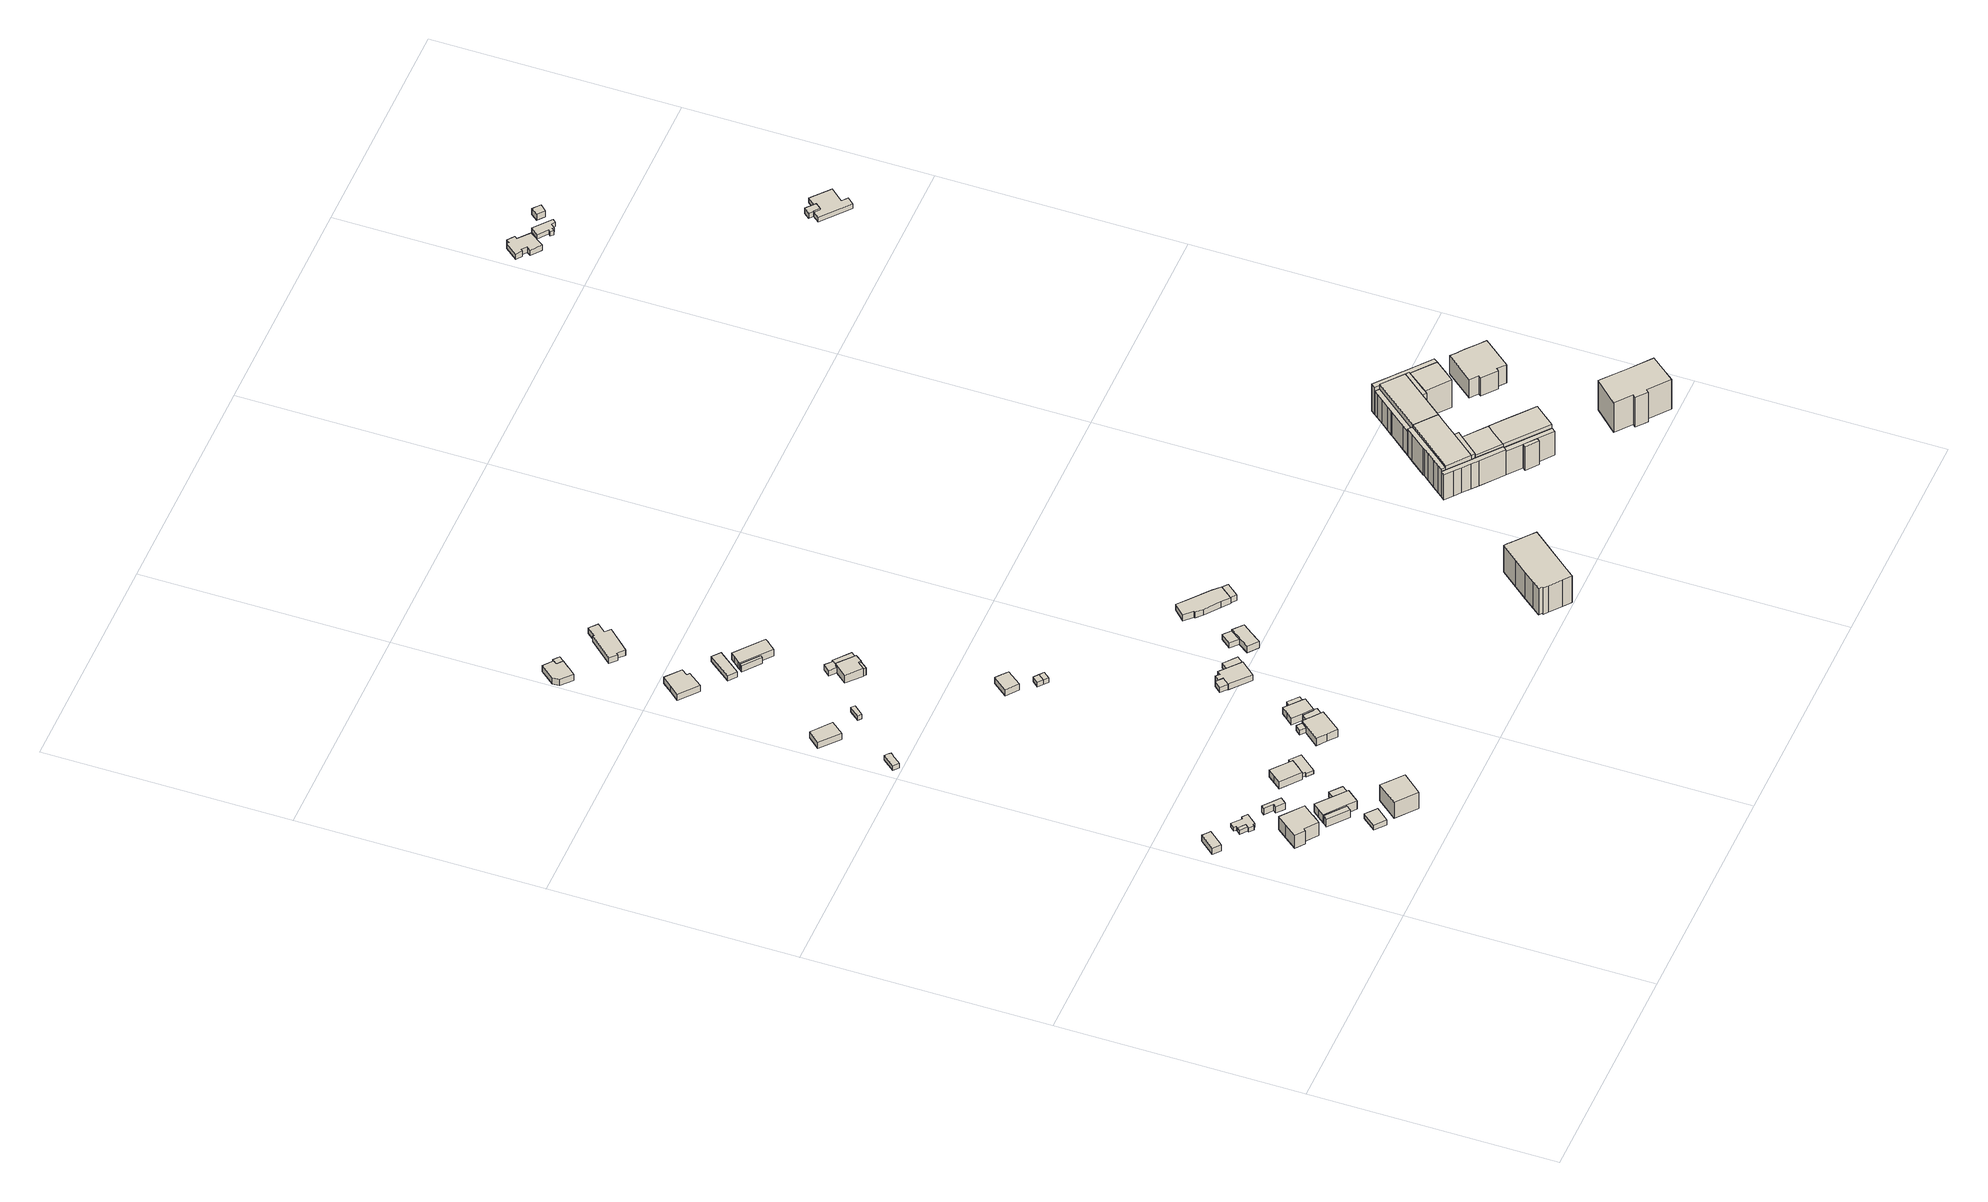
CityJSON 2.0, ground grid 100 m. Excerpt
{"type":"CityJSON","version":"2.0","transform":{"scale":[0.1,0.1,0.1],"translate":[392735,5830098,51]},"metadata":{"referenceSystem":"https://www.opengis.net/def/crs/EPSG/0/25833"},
"CityObjects":{
"building1":{"type":"Building","attributes":{"Gemeindeschluessel":"11000003","BezugspunktDach":"2200","function":"31001_2463","measuredHeight":3.48,"storeysAboveGround":1},"address":[{"country":"Germany","locality":"Berlin","thoroughfareNumber":"92 (1)","thoroughfareName":"Straße 124"}],"geometry":[{"type":"Solid","lod":"1","boundaries":[[[[0,1,2,3,4]],[[5,6,7,8,9]],[[5,9,4,3]],[[6,5,3,2]],[[7,6,2,1]],[[8,7,1,0]],[[9,8,0,4]]]]}]},
"building2":{"type":"Building","attributes":{"Gemeindeschluessel":"11000003","BezugspunktDach":"2200","function":"51009_1610","measuredHeight":2.04,"storeysAboveGround":0},"address":[{"country":"Germany","locality":"Berlin"}],"geometry":[{"type":"Solid","lod":"1","boundaries":[[[[10,11,12,13]],[[14,15,16,17]],[[14,17,13,12]],[[15,14,12,11]],[[16,15,11,10]],[[17,16,10,13]]]]}]},
"building3":{"type":"Building","attributes":{"Gemeindeschluessel":"11000003","BezugspunktDach":"2200","function":"31001_1010","measuredHeight":9.03,"storeysAboveGround":2},"address":[{"country":"Germany","locality":"Berlin","thoroughfareNumber":"88","thoroughfareName":"Straße 124"}],"geometry":[{"type":"Solid","lod":"1","boundaries":[[[[18,19,20,21,22,23,24,25,26,27]],[[28,29,30,31,32,33,34,35,36,37]],[[28,37,27,26]],[[29,28,26,25]],[[30,29,25,24]],[[31,30,24,23]],[[32,31,23,22]],[[33,32,22,21]],[[34,33,21,20]],[[35,34,20,19]],[[36,35,19,18]],[[37,36,18,27]]]]}]},
"building4":{"type":"Building","attributes":{"Gemeindeschluessel":"11000003","BezugspunktDach":"2200","function":"31001_1010","measuredHeight":2.02,"storeysAboveGround":1},"address":[{"country":"Germany","locality":"Berlin","thoroughfareNumber":"90 (1)","thoroughfareName":"Straße 124"}],"geometry":[{"type":"Solid","lod":"1","boundaries":[[[[38,12,11,10,39,40,41,42,43,44,45,46,47]],[[48,49,50,51,52,53,54,55,16,15,14,56,57]],[[48,57,47,46]],[[49,48,46,45]],[[50,49,45,44]],[[51,50,44,43]],[[52,51,43,42]],[[53,52,42,41]],[[54,53,41,40]],[[55,54,40,39]],[[16,55,39,10]],[[15,16,10,11]],[[14,15,11,12]],[[56,14,12,38]],[[57,56,38,47]]]]}]},
"building5":{"type":"Building","attributes":{"Gemeindeschluessel":"11000003","BezugspunktDach":"2200","function":"31001_2463","measuredHeight":2.44,"storeysAboveGround":1},"address":[{"country":"Germany","locality":"Berlin","thoroughfareNumber":"86 (2)","thoroughfareName":"Straße 124"}],"geometry":[{"type":"Solid","lod":"1","boundaries":[[[[58,59,60,61]],[[62,63,64,65]],[[62,65,61,60]],[[63,62,60,59]],[[64,63,59,58]],[[65,64,58,61]]]]}]},
"building6":{"type":"Building","attributes":{"Gemeindeschluessel":"11000003","BezugspunktDach":"2200","function":"31001_2000","measuredHeight":3.13,"storeysAboveGround":1},"address":[{"country":"Germany","locality":"Berlin","thoroughfareNumber":"88 (1)","thoroughfareName":"Straße 124"}],"geometry":[{"type":"Solid","lod":"1","boundaries":[[[[66,67,68,69,70,71]],[[72,73,74,75,76,77]],[[72,77,71,70]],[[73,72,70,69]],[[74,73,69,68]],[[75,74,68,67]],[[76,75,67,66]],[[77,76,66,71]]]]}]},
"building7":{"type":"Building","attributes":{"Gemeindeschluessel":"11000003","function":"31001_1010"},"address":[{"country":"Germany","locality":"Berlin","thoroughfareNumber":"86","thoroughfareName":"Straße 124"}],"children":["building7-1","building7-2"]},
"building7-1":{"type":"BuildingPart","attributes":{"BezugspunktDach":"2200","measuredHeight":4.56,"storeysAboveGround":1},"parents":["building7"],"geometry":[{"type":"MultiSurface","lod":"1","boundaries":[[[78,79,80,81,82,83,84]],[[85,86,87,88,89,90,91]],[[85,91,84,83]],[[86,85,83,82]],[[87,86,82,81]],[[88,87,81,80]],[[89,88,80,79]],[[90,89,79,78]],[[92,93,94,90,78,84]],[[91,90,94,93,92]]]}]},
"building7-2":{"type":"BuildingPart","attributes":{"BezugspunktDach":"2200","measuredHeight":4.2,"storeysAboveGround":1},"parents":["building7"],"geometry":[{"type":"MultiSurface","lod":"1","boundaries":[[[95,94,93,96,97,98]],[[99,100,91,90,101,102]],[[99,102,98,97]],[[100,99,97,96]],[[91,100,96,93]],[[101,90,94,95]],[[102,101,95,98]],[[90,103,91,104,93,94]]]}]},
"building8":{"type":"Building","attributes":{"Gemeindeschluessel":"11000003","BezugspunktDach":"2200","function":"31001_1010","measuredHeight":9.4,"storeysAboveGround":2},"address":[{"country":"Germany","locality":"Berlin","thoroughfareNumber":"84","thoroughfareName":"Straße 124"}],"geometry":[{"type":"Solid","lod":"1","boundaries":[[[[105,106,107,108]],[[109,110,111,112]],[[109,112,108,107]],[[110,109,107,106]],[[111,110,106,105]],[[112,111,105,108]]]]}]},
"building9":{"type":"Building","attributes":{"Gemeindeschluessel":"11000003","BezugspunktDach":"2200","function":"31001_2000","measuredHeight":2.57,"storeysAboveGround":1},"address":[{"country":"Germany","locality":"Berlin","thoroughfareNumber":"86 (1)","thoroughfareName":"Straße 124"}],"geometry":[{"type":"Solid","lod":"1","boundaries":[[[[113,114,115,116]],[[117,118,119,120]],[[117,120,116,115]],[[118,117,115,114]],[[119,118,114,113]],[[120,119,113,116]]]]}]},
"building10":{"type":"Building","attributes":{"Gemeindeschluessel":"11000003","BezugspunktDach":"2200","function":"31001_2000","measuredHeight":2.32,"storeysAboveGround":1},"address":[{"country":"Germany","locality":"Berlin","thoroughfareNumber":"86F (1)","thoroughfareName":"Schillingweg"}],"geometry":[{"type":"Solid","lod":"1","boundaries":[[[[121,122,123,124,125,126,127,128]],[[129,130,131,132,133,134,135,136]],[[129,136,128,127]],[[130,129,127,126]],[[131,130,126,125]],[[132,131,125,124]],[[133,132,124,123]],[[134,133,123,122]],[[135,134,122,121]],[[136,135,121,128]]]]}]},
"building11":{"type":"Building","attributes":{"Gemeindeschluessel":"11000003","BezugspunktDach":"2200","function":"31001_1010","measuredHeight":4.09,"storeysAboveGround":1},"address":[{"country":"Germany","locality":"Berlin","thoroughfareNumber":"86N","thoroughfareName":"Schillingweg"}],"geometry":[{"type":"Solid","lod":"1","boundaries":[[[[137,138,139,140,141,142,143,144]],[[145,146,147,148,149,150,151,152]],[[145,152,144,143]],[[146,145,143,142]],[[147,146,142,141]],[[148,147,141,140]],[[149,148,140,139]],[[150,149,139,138]],[[151,150,138,137]],[[152,151,137,144]]]]}]},
"building12":{"type":"Building","attributes":{"Gemeindeschluessel":"11000003","BezugspunktDach":"2200","function":"31001_2463","measuredHeight":3.49,"storeysAboveGround":1},"address":[{"country":"Germany","locality":"Berlin","thoroughfareNumber":"86N (1)","thoroughfareName":"Schillingweg"}],"geometry":[{"type":"Solid","lod":"1","boundaries":[[[[153,154,155,156,157,158,159,160,161,162]],[[163,148,147,164,165,166,167,168,169,150]],[[163,150,162,161]],[[148,163,161,160]],[[147,148,160,159]],[[164,147,159,158]],[[165,164,158,157]],[[166,165,157,156]],[[167,166,156,155]],[[168,167,155,154]],[[169,168,154,153]],[[150,169,153,162]]]]}]},
"building13":{"type":"Building","attributes":{"Gemeindeschluessel":"11000003","BezugspunktDach":"2200","function":"31001_1010","measuredHeight":3.57,"storeysAboveGround":1},"address":[{"country":"Germany","locality":"Berlin","thoroughfareNumber":"86D","thoroughfareName":"Schillingweg"}],"geometry":[{"type":"Solid","lod":"1","boundaries":[[[[170,171,172,173]],[[174,175,176,177]],[[174,177,173,172]],[[175,174,172,171]],[[176,175,171,170]],[[177,176,170,173]]]]}]},
"building14":{"type":"Building","attributes":{"Gemeindeschluessel":"11000003","BezugspunktDach":"2200","function":"31001_2000","measuredHeight":2.25,"storeysAboveGround":1},"address":[{"country":"Germany","locality":"Berlin","thoroughfareNumber":"86D (1)","thoroughfareName":"Schillingweg"}],"geometry":[{"type":"Solid","lod":"1","boundaries":[[[[178,179,180,181]],[[182,183,184,185]],[[182,185,181,180]],[[183,182,180,179]],[[184,183,179,178]],[[185,184,178,181]]]]}]},
"building15":{"type":"Building","attributes":{"Gemeindeschluessel":"11000003","BezugspunktDach":"2200","function":"31001_2000","measuredHeight":2.53,"storeysAboveGround":1},"address":[{"country":"Germany","locality":"Berlin","thoroughfareNumber":"86S (1)","thoroughfareName":"Schillingweg"}],"geometry":[{"type":"Solid","lod":"1","boundaries":[[[[186,187,188,189]],[[190,191,192,193]],[[190,193,189,188]],[[191,190,188,187]],[[192,191,187,186]],[[193,192,186,189]]]]}]},
"building16":{"type":"Building","attributes":{"Gemeindeschluessel":"11000003","BezugspunktDach":"2200","function":"31001_1010","measuredHeight":4.44,"storeysAboveGround":1},"address":[{"country":"Germany","locality":"Berlin","thoroughfareNumber":"86S","thoroughfareName":"Schillingweg"}],"geometry":[{"type":"Solid","lod":"1","boundaries":[[[[194,195,196,197,198,199,200,201]],[[202,203,204,205,206,207,208,209]],[[202,209,201,200]],[[203,202,200,199]],[[204,203,199,198]],[[205,204,198,197]],[[206,205,197,196]],[[207,206,196,195]],[[208,207,195,194]],[[209,208,194,201]]]]}]},
"building17":{"type":"Building","attributes":{"Gemeindeschluessel":"11000003","BezugspunktDach":"2200","function":"31001_1010","measuredHeight":3.81,"storeysAboveGround":1},"address":[{"country":"Germany","locality":"Berlin","thoroughfareNumber":"86A","thoroughfareName":"Schillingweg"}],"geometry":[{"type":"Solid","lod":"1","boundaries":[[[[210,211,212,213,214,215,216,217]],[[218,219,220,221,222,223,224,225]],[[218,225,217,216]],[[219,218,216,215]],[[220,219,215,214]],[[221,220,214,213]],[[222,221,213,212]],[[223,222,212,211]],[[224,223,211,210]],[[225,224,210,217]]]]}]},
"building18":{"type":"Building","attributes":{"Gemeindeschluessel":"11000003","function":"31001_1010"},"address":[{"country":"Germany","locality":"Berlin","thoroughfareNumber":"86R","thoroughfareName":"Schillingweg"}],"children":["building18-1","building18-2"]},
"building18-1":{"type":"BuildingPart","attributes":{"BezugspunktDach":"2200","measuredHeight":3.69,"storeysAboveGround":1},"parents":["building18"],"geometry":[{"type":"MultiSurface","lod":"1","boundaries":[[[226,227,228,229,230,231,232,233,234,235]],[[236,237,238,239,240,241,242,243,244,245]],[[236,245,235,234]],[[237,236,234,233]],[[238,237,233,232]],[[239,238,232,231]],[[240,239,231,230]],[[241,240,230,229]],[[242,241,229,228]],[[243,246,247,228,227]],[[244,248,246,227,226]],[[245,244,226,235]],[[242,247,246,243]],[[246,248,244,243]]]}]},
"building18-2":{"type":"BuildingPart","attributes":{"BezugspunktDach":"2200","measuredHeight":2.85,"storeysAboveGround":1},"parents":["building18"],"geometry":[{"type":"Solid","lod":"1","boundaries":[[[[249,250,247,246,248,251]],[[244,243,242,252,253,254]],[[244,254,251,248]],[[252,242,247,250]],[[253,252,250,249]],[[254,253,249,251]],[[248,246,243,244]],[[243,246,247,242]]]]}]},
"building19":{"type":"Building","attributes":{"Gemeindeschluessel":"11000003","BezugspunktDach":"2200","function":"31001_1010","measuredHeight":3.09,"storeysAboveGround":1},"address":[{"country":"Germany","locality":"Berlin","thoroughfareNumber":"90A","thoroughfareName":"Schillingweg"}],"geometry":[{"type":"Solid","lod":"1","boundaries":[[[[255,256,257,258,259,260,261,262,263]],[[264,265,266,267,268,269,270,271,272]],[[264,272,263,262]],[[265,264,262,261]],[[266,265,261,260]],[[267,266,260,259]],[[268,267,259,258]],[[269,268,258,257]],[[270,269,257,256]],[[271,270,256,255]],[[272,271,255,263]]]]}]},
"building20":{"type":"Building","attributes":{"Gemeindeschluessel":"11000003","BezugspunktDach":"2200","function":"51009_1610","measuredHeight":2.21,"storeysAboveGround":0},"address":[{"country":"Germany","locality":"Berlin"}],"geometry":[{"type":"Solid","lod":"1","boundaries":[[[[273,274,275,276]],[[277,278,279,280]],[[277,280,276,275]],[[278,277,275,274]],[[279,278,274,273]],[[280,279,273,276]]]]}]},
"building21":{"type":"Building","attributes":{"Gemeindeschluessel":"11000003","BezugspunktDach":"2200","function":"51009_1610","measuredHeight":3.05,"storeysAboveGround":0},"address":[{"country":"Germany","locality":"Berlin"}],"geometry":[{"type":"Solid","lod":"1","boundaries":[[[[259,281,282,261,260]],[[283,284,285,286,287]],[[283,287,260,261]],[[284,283,261,282]],[[285,284,282,281]],[[286,285,281,259]],[[287,286,259,260]]]]}]},
"building22":{"type":"Building","attributes":{"Gemeindeschluessel":"11000003","BezugspunktDach":"2200","function":"31001_1010","measuredHeight":3.51,"storeysAboveGround":1},"address":[{"country":"Germany","locality":"Berlin","thoroughfareNumber":"86L","thoroughfareName":"Schillingweg"}],"geometry":[{"type":"Solid","lod":"1","boundaries":[[[[288,289,290,291,292]],[[293,294,295,296,297]],[[293,297,292,291]],[[294,293,291,290]],[[295,294,290,289]],[[296,295,289,288]],[[297,296,288,292]]]]}]},
"building23":{"type":"Building","attributes":{"Gemeindeschluessel":"11000003","BezugspunktDach":"2200","function":"31001_2000","measuredHeight":2.5,"storeysAboveGround":1},"address":[{"country":"Germany","locality":"Berlin","thoroughfareNumber":"86B (1)","thoroughfareName":"Schillingweg"}],"geometry":[{"type":"Solid","lod":"1","boundaries":[[[[298,299,300,301]],[[302,303,304,305]],[[302,305,301,300]],[[303,302,300,299]],[[304,303,299,298]],[[305,304,298,301]]]]}]},
"building24":{"type":"Building","attributes":{"Gemeindeschluessel":"11000003","BezugspunktDach":"2200","function":"31001_2000","measuredHeight":2.25,"storeysAboveGround":1},"address":[{"country":"Germany","locality":"Berlin","thoroughfareNumber":"86L (1)","thoroughfareName":"Schillingweg"}],"geometry":[{"type":"Solid","lod":"1","boundaries":[[[[306,307,308,309]],[[310,311,312,313]],[[310,313,309,308]],[[311,310,308,307]],[[312,311,307,306]],[[313,312,306,309]]]]}]},
"building25":{"type":"Building","attributes":{"Gemeindeschluessel":"11000003","BezugspunktDach":"2200","function":"31001_1010","measuredHeight":4.75,"storeysAboveGround":1},"address":[{"country":"Germany","locality":"Berlin","thoroughfareNumber":"86K","thoroughfareName":"Schillingweg"}],"geometry":[{"type":"Solid","lod":"1","boundaries":[[[[314,315,316,317,318,319,320,321,322]],[[323,324,325,326,327,328,329,330,331]],[[323,331,322,321]],[[324,323,321,320]],[[325,324,320,319]],[[326,325,319,318]],[[327,326,318,317]],[[328,327,317,316]],[[329,328,316,315]],[[330,329,315,314]],[[331,330,314,322]]]]}]},
"building26":{"type":"Building","attributes":{"Gemeindeschluessel":"11000003","BezugspunktDach":"2200","function":"31001_2723","measuredHeight":2.81,"storeysAboveGround":1},"address":[{"country":"Germany","locality":"Berlin","thoroughfareNumber":"86K (1)","thoroughfareName":"Schillingweg"}],"geometry":[{"type":"Solid","lod":"1","boundaries":[[[[332,333,334,335,336,337]],[[338,339,340,341,342,343]],[[338,343,337,336]],[[339,338,336,335]],[[340,339,335,334]],[[341,340,334,333]],[[342,341,333,332]],[[343,342,332,337]]]]}]},
"building27":{"type":"Building","attributes":{"Gemeindeschluessel":"11000003","BezugspunktDach":"2200","function":"51009_1610","measuredHeight":3.57,"storeysAboveGround":0},"address":[{"country":"Germany","locality":"Berlin"}],"geometry":[{"type":"Solid","lod":"1","boundaries":[[[[344,345,346,347]],[[348,349,350,351]],[[348,351,347,346]],[[349,348,346,345]],[[350,349,345,344]],[[351,350,344,347]]]]}]},
"building28":{"type":"Building","attributes":{"Gemeindeschluessel":"11000003","BezugspunktDach":"2200","function":"51009_1610","measuredHeight":2.36,"storeysAboveGround":0},"address":[{"country":"Germany","locality":"Berlin"}],"geometry":[{"type":"Solid","lod":"1","boundaries":[[[[352,353,307,306]],[[354,355,356,357]],[[354,357,306,307]],[[355,354,307,353]],[[356,355,353,352]],[[357,356,352,306]]]]}]},
"building29":{"type":"Building","attributes":{"Gemeindeschluessel":"11000003","BezugspunktDach":"2200","function":"51009_1610","measuredHeight":2.66,"storeysAboveGround":0},"address":[{"country":"Germany","locality":"Berlin"}],"geometry":[{"type":"Solid","lod":"1","boundaries":[[[[358,359,360,361,362]],[[363,364,365,366,367]],[[363,367,362,361]],[[364,363,361,360]],[[365,364,360,359]],[[366,365,359,358]],[[367,366,358,362]]]]}]},
"building30":{"type":"Building","attributes":{"Gemeindeschluessel":"11000003","BezugspunktDach":"2200","function":"51009_1610","measuredHeight":2.83,"storeysAboveGround":0},"address":[{"country":"Germany","locality":"Berlin"}],"geometry":[{"type":"Solid","lod":"1","boundaries":[[[[368,369,370,335,334]],[[371,372,373,327,325]],[[371,325,334,335]],[[372,371,335,370]],[[373,372,370,369]],[[327,373,369,368]],[[325,327,368,334]]]]}]},
"building31":{"type":"Building","attributes":{"Gemeindeschluessel":"11000003","function":"31001_1010"},"address":[{"country":"Germany","locality":"Berlin","thoroughfareNumber":"86B","thoroughfareName":"Schillingweg"}],"children":["building31-1","building31-2"]},
"building31-1":{"type":"BuildingPart","attributes":{"BezugspunktDach":"2200","measuredHeight":3.65,"storeysAboveGround":1},"parents":["building31"],"geometry":[{"type":"MultiSurface","lod":"1","boundaries":[[[374,375,376,377,378,379,380,381]],[[382,383,384,385,386,387,388,389]],[[382,389,381,380]],[[383,382,380,379]],[[384,383,379,378]],[[385,384,378,377]],[[386,385,377,376]],[[387,386,376,375]],[[388,387,375,374]],[[390,391,392,389,388,374,381]],[[389,392,391,390]]]}]},
"building31-2":{"type":"BuildingPart","attributes":{"BezugspunktDach":"2200","measuredHeight":3.16,"storeysAboveGround":1},"parents":["building31"],"geometry":[{"type":"Solid","lod":"1","boundaries":[[[[393,391,390,394]],[[389,392,395,396]],[[389,396,394,390]],[[395,392,391,393]],[[396,395,393,394]],[[392,389,390,391]]]]}]},
"building32":{"type":"Building","attributes":{"Gemeindeschluessel":"11000003","BezugspunktDach":"2200","function":"31001_1010","measuredHeight":3.04,"storeysAboveGround":1},"address":[{"country":"Germany","locality":"Berlin","thoroughfareNumber":"86M","thoroughfareName":"Schillingweg"}],"geometry":[{"type":"Solid","lod":"1","boundaries":[[[[397,398,399,400,401,402,403,404,405]],[[406,407,408,409,410,411,412,413,414]],[[406,414,405,404]],[[407,406,404,403]],[[408,407,403,402]],[[409,408,402,401]],[[410,409,401,400]],[[411,410,400,399]],[[412,411,399,398]],[[413,412,398,397]],[[414,413,397,405]]]]}]},
"building33":{"type":"Building","attributes":{"Gemeindeschluessel":"11000003","BezugspunktDach":"2200","function":"31001_1010","measuredHeight":2.86,"storeysAboveGround":1},"address":[{"country":"Germany","locality":"Berlin","thoroughfareNumber":"90B","thoroughfareName":"Schillingweg"}],"geometry":[{"type":"Solid","lod":"1","boundaries":[[[[415,416,417,418,419,420,421,422,423,424]],[[425,426,427,428,429,430,431,432,433,434]],[[425,434,424,423]],[[426,425,423,422]],[[427,426,422,421]],[[428,427,421,420]],[[429,428,420,419]],[[430,429,419,418]],[[431,430,418,417]],[[432,431,417,416]],[[433,432,416,415]],[[434,433,415,424]]]]}]},
"building34":{"type":"Building","attributes":{"Gemeindeschluessel":"11000003","BezugspunktDach":"2200","function":"31001_2000","measuredHeight":2.35,"storeysAboveGround":1},"address":[{"country":"Germany","locality":"Berlin","thoroughfareNumber":"86M (1)","thoroughfareName":"Schillingweg"}],"geometry":[{"type":"Solid","lod":"1","boundaries":[[[[435,436,437,438]],[[439,440,412,411]],[[439,411,438,437]],[[440,439,437,436]],[[412,440,436,435]],[[411,412,435,438]]]]}]},
"building35":{"type":"Building","attributes":{"Gemeindeschluessel":"11000003","function":"31001_1010"},"address":[{"country":"Germany","locality":"Berlin","thoroughfareNumber":"86Q","thoroughfareName":"Schillingweg"}],"children":["building35-1","building35-2"]},
"building35-1":{"type":"BuildingPart","attributes":{"BezugspunktDach":"2200","measuredHeight":3.79,"storeysAboveGround":1},"parents":["building35"],"geometry":[{"type":"MultiSurface","lod":"1","boundaries":[[[441,442,443,444,445]],[[446,447,448,449,450]],[[446,451,452,453,450,445,444]],[[447,446,444,443]],[[448,447,443,442]],[[449,448,442,441]],[[450,449,441,445]],[[453,452,451,446,454]]]}]},
"building35-2":{"type":"BuildingPart","attributes":{"BezugspunktDach":"2200","measuredHeight":2.59,"storeysAboveGround":1},"parents":["building35"],"geometry":[{"type":"Solid","lod":"1","boundaries":[[[[452,451,455,456]],[[457,446,453,458]],[[457,458,456,455]],[[446,457,455,451]],[[458,453,452,456]],[[453,446,451,452]]]]}]},
"building36":{"type":"Building","attributes":{"Gemeindeschluessel":"11000003","BezugspunktDach":"2200","function":"31001_1010","measuredHeight":3,"storeysAboveGround":1},"address":[{"country":"Germany","locality":"Berlin","thoroughfareNumber":"86P","thoroughfareName":"Schillingweg"}],"geometry":[{"type":"Solid","lod":"1","boundaries":[[[[459,460,461,462,463,464,465,466,467,468,469]],[[470,471,472,473,474,475,476,477,478,479,480]],[[470,480,469,468]],[[471,470,468,467]],[[472,471,467,466]],[[473,472,466,465]],[[474,473,465,464]],[[475,474,464,463]],[[476,475,463,462]],[[477,476,462,461]],[[478,477,461,460]],[[479,478,460,459]],[[480,479,459,469]]]]}]},
"building37":{"type":"Building","attributes":{"Gemeindeschluessel":"11000003","BezugspunktDach":"2200","function":"31001_2723","measuredHeight":2.82,"storeysAboveGround":1},"address":[{"country":"Germany","locality":"Berlin","thoroughfareNumber":"86P (1)","thoroughfareName":"Schillingweg"}],"geometry":[{"type":"Solid","lod":"1","boundaries":[[[[481,482,465,464]],[[483,484,485,486]],[[483,486,464,465]],[[484,483,465,482]],[[485,484,482,481]],[[486,485,481,464]]]]}]},
"building38":{"type":"Building","attributes":{"Gemeindeschluessel":"11000003","BezugspunktDach":"2200","function":"31001_1010","measuredHeight":15.01,"storeysAboveGround":5},"address":[{"country":"Germany","locality":"Berlin","thoroughfareNumber":"27","thoroughfareName":"Aubertstraße"}],"geometry":[{"type":"Solid","lod":"1","boundaries":[[[[487,488,489,490,491,492,493,494,495,496,497,498,499,500,501,502]],[[503,504,505,506,507,508,509,510,511,512,513,514,515,516,517,518]],[[503,518,502,501]],[[504,503,501,500]],[[505,504,500,499]],[[506,505,499,498]],[[507,506,498,497]],[[508,507,497,496]],[[509,508,496,495]],[[510,509,495,494]],[[511,510,494,493]],[[512,511,493,492]],[[513,512,492,491]],[[514,513,491,490]],[[515,514,490,489]],[[516,515,489,488]],[[517,516,488,487]],[[518,517,487,502]]]]}]},
"building39":{"type":"Building","attributes":{"Gemeindeschluessel":"11000003","function":"31001_1010"},"address":[{"country":"Germany","locality":"Berlin","thoroughfareNumber":"37","thoroughfareName":"Aubertstraße"}],"children":["building39-1","building39-2","building39-3","building39-4","building39-5"]},
"building39-1":{"type":"BuildingPart","attributes":{"BezugspunktDach":"2200","measuredHeight":14.85,"storeysAboveGround":5},"parents":["building39"],"geometry":[{"type":"MultiSurface","lod":"1","boundaries":[[[519,520,521,522,523,524]],[[525,526,527,528,529,530]],[[531,532,533,524,523]],[[526,525,523,522]],[[527,526,522,521]],[[528,527,521,520]],[[534,535,536,519,524]],[[525,537,532,531]],[[537,530,533,532]],[[528,520,519,529]],[[530,529,536,535,534]]]}]},
"building39-2":{"type":"BuildingPart","attributes":{"BezugspunktDach":"2200","measuredHeight":14.85,"storeysAboveGround":5},"parents":["building39"],"geometry":[{"type":"MultiSurface","lod":"1","boundaries":[[[538,539,540,520,519]],[[528,541,542,543,529]],[[541,528,520,540]],[[542,541,540,539]],[[543,544,545,546,547,539,538]],[[529,536,548,538,519]],[[529,519,520,528]],[[549,545,544,543]],[[549,550,546,545]],[[542,547,546,550]],[[543,548,536,529]]]}]},
"building39-3":{"type":"BuildingPart","attributes":{"BezugspunktDach":"2200","measuredHeight":14.87,"storeysAboveGround":5},"parents":["building39"],"geometry":[{"type":"MultiSurface","lod":"1","boundaries":[[[551,552,553,554,547,546,545,544]],[[549,550,542,555,556,557,558,543]],[[555,542,547,554]],[[556,555,554,553]],[[557,556,553,552]],[[558,557,552,551]],[[543,548,559,551,544]],[[549,543,544,545]],[[550,549,545,546]],[[542,550,546,547]],[[558,559,548,543]]]}]},
"building39-4":{"type":"BuildingPart","attributes":{"BezugspunktDach":"2200","measuredHeight":15.87,"storeysAboveGround":5},"parents":["building39"],"geometry":[{"type":"Solid","lod":"1","boundaries":[[[[533,532,531,560,561,562,563,564,565,566,567]],[[568,569,570,571,572,573,574,525,537,530,575]],[[568,575,567,566]],[[569,568,566,565]],[[570,569,565,564]],[[571,570,564,563]],[[572,571,563,562]],[[573,572,562,561]],[[574,573,561,560]],[[525,574,560,531]],[[537,532,537,530]],[[575,576,535,530,533,567]],[[537,525,531,532]],[[530,537,532,533]],[[530,535,576,575]]]]}]},
"building39-5":{"type":"BuildingPart","attributes":{"BezugspunktDach":"2200","measuredHeight":12.88,"storeysAboveGround":5},"parents":["building39"],"geometry":[{"type":"MultiSurface","lod":"1","boundaries":[[[577,578,579,580,581,559,535,576,582]],[[575,530,558,583,584,585,586,587,588]],[[575,588,582,576]],[[530,529,543,558]],[[583,558,559,581]],[[584,583,581,580]],[[585,584,580,579]],[[586,585,579,578]],[[587,586,578,577]],[[588,587,577,582]],[[530,575,576,535]],[[535,536,529,530]],[[536,548,543,529,589]],[[558,543,548,559]]]}]},
"building40":{"type":"Building","attributes":{"Gemeindeschluessel":"11000003","function":"31001_1010"},"address":[{"country":"Germany","locality":"Berlin","thoroughfareNumber":"35","thoroughfareName":"Aubertstraße"}],"children":["building40-1","building40-2","building40-3"]},
"building40-1":{"type":"BuildingPart","attributes":{"BezugspunktDach":"2200","measuredHeight":14.86,"storeysAboveGround":5},"parents":["building40"],"geometry":[{"type":"MultiSurface","lod":"1","boundaries":[[[590,591,592,593,594,595,596,597,598,599]],[[600,601,555,602,603,604,605,606,607,558]],[[600,558,599,598]],[[601,600,598,597]],[[555,601,597,596]],[[602,555,596,595]],[[603,602,595,594]],[[604,603,594,593]],[[605,604,593,592]],[[606,605,592,591]],[[607,606,591,590]],[[608,609,590,599]],[[558,607,609,608]]]}]},
"building40-2":{"type":"BuildingPart","attributes":{"BezugspunktDach":"2200","measuredHeight":12.34,"storeysAboveGround":5},"parents":["building40"],"geometry":[{"type":"Solid","lod":"1","boundaries":[[[[610,611,612,613]],[[614,615,616,617]],[[614,617,613,612]],[[616,615,611,610]],[[617,616,610,613]],[[615,614,612,611]]]]}]},
"building40-3":{"type":"BuildingPart","attributes":{"BezugspunktDach":"2200","measuredHeight":12.31,"storeysAboveGround":5},"parents":["building40"],"geometry":[{"type":"MultiSurface","lod":"1","boundaries":[[[612,611,618,609,608,619]],[[558,607,620,615,614,583]],[[558,583,619,608]],[[607,558,621,558,607,609]],[[620,607,609,618]],[[615,620,618,611]],[[583,614,612,619]],[[608,609,607,558,621]],[[614,615,611,612]]]}]},
"building41":{"type":"Building","attributes":{"Gemeindeschluessel":"11000003","BezugspunktDach":"2200","function":"51009_1610","measuredHeight":4.29,"storeysAboveGround":0},"address":[{"country":"Germany","locality":"Berlin"}],"geometry":[{"type":"Solid","lod":"1","boundaries":[[[[622,623,624,625]],[[626,627,628,629]],[[626,629,625,624]],[[627,626,624,623]],[[628,627,623,622]],[[629,628,622,625]]]]}]},
"building42":{"type":"Building","attributes":{"Gemeindeschluessel":"11000003","function":"31001_1010"},"address":[{"country":"Germany","locality":"Berlin","thoroughfareNumber":"39","thoroughfareName":"Aubertstraße"}],"children":["building42-1","building42-2","building42-3","building42-4","building42-5"]},
"building42-1":{"type":"BuildingPart","attributes":{"BezugspunktDach":"2200","measuredHeight":14.66,"storeysAboveGround":5},"parents":["building42"],"geometry":[{"type":"MultiSurface","lod":"1","boundaries":[[[522,630,631,632,633,523]],[[634,635,636,637,638,639]],[[640,641,642,523,633]],[[643,644,634,633,632]],[[637,636,631,630]],[[638,637,630,522]],[[639,638,522,523]],[[634,645,641,640]],[[646,645,639,642,641]],[[635,634,644,643]],[[632,631,636,635]]]}]},
"building42-2":{"type":"BuildingPart","attributes":{"BezugspunktDach":"2200","measuredHeight":14.66,"storeysAboveGround":5},"parents":["building42"],"geometry":[{"type":"MultiSurface","lod":"1","boundaries":[[[647,648,649,632,631]],[[635,650,651,652,636]],[[653,643,635,632,649]],[[651,654,655,656,653,649,648]],[[652,651,648,647]],[[636,652,647,631]],[[631,632,635,636]],[[650,635,643,653]],[[657,655,654,651]],[[658,656,655,657]],[[650,653,656,658]]]}]},
"building42-3":{"type":"BuildingPart","attributes":{"BezugspunktDach":"2200","measuredHeight":14.7,"storeysAboveGround":5},"parents":["building42"],"geometry":[{"type":"Solid","lod":"1","boundaries":[[[[659,660,661,662,653,656,655,654]],[[657,658,650,663,664,665,666,651]],[[664,663,662,661]],[[665,664,661,660]],[[666,665,660,659]],[[651,666,659,654]],[[657,651,654,655]],[[658,657,655,656]],[[658,656,653,650]],[[663,650,653,662]]]]}]},
"building42-4":{"type":"BuildingPart","attributes":{"BezugspunktDach":"2200","measuredHeight":14.1,"storeysAboveGround":5},"parents":["building42"],"geometry":[{"type":"MultiSurface","lod":"1","boundaries":[[[644,662,667,668,669,670,671,672,673]],[[674,675,676,677,678,679,663,634,680]],[[674,680,673,672]],[[675,674,672,671]],[[676,675,671,670]],[[677,676,670,669]],[[678,677,669,668]],[[679,678,668,667]],[[663,679,667,662]],[[634,663,681,663,650,635,634,644]],[[680,682,640,644,673]],[[644,634,635,643]],[[643,635,650,653]],[[662,653,650,663,681]],[[634,640,682,680]]]}]},
"building42-5":{"type":"BuildingPart","attributes":{"BezugspunktDach":"2200","measuredHeight":13.8,"storeysAboveGround":5},"parents":["building42"],"geometry":[{"type":"MultiSurface","lod":"1","boundaries":[[[642,641,640,682,683,684,685,686,687,688,689]],[[690,691,692,693,694,695,680,634,645,639,696]],[[690,696,689,688]],[[691,690,688,687]],[[692,691,687,686]],[[693,692,686,685]],[[694,693,685,684]],[[695,694,684,683]],[[680,695,683,682]],[[639,645,641,645,639,642]],[[696,639,642,689]],[[634,680,682,640]],[[645,634,640,641]]]}]},
"building43":{"type":"Building","attributes":{"Gemeindeschluessel":"11000003","BezugspunktDach":"2200","function":"31001_1010","measuredHeight":17.99,"storeysAboveGround":5},"address":[{"country":"Germany","locality":"Berlin","thoroughfareNumber":"45","thoroughfareName":"Cunistraße"}],"geometry":[{"type":"Solid","lod":"1","boundaries":[[[[697,698,699,700,701,702,703,704,705,706,707]],[[708,709,710,711,712,713,714,715,716,717,718]],[[708,718,707,706]],[[709,708,706,705]],[[710,709,705,704]],[[711,710,704,703]],[[712,711,703,702]],[[713,712,702,701]],[[714,713,701,700]],[[715,714,700,699]],[[716,715,699,698]],[[717,716,698,697]],[[718,717,697,707]]]]}]},
"building44":{"type":"Building","attributes":{"Gemeindeschluessel":"11000003","BezugspunktDach":"2200","function":"31001_1010","measuredHeight":9.4,"storeysAboveGround":3},"address":[{"country":"Germany","locality":"Berlin","thoroughfareNumber":"41","thoroughfareName":"Aubertstraße"}],"geometry":[{"type":"Solid","lod":"1","boundaries":[[[[719,720,721,722,723,724,725,726,727,728,729,730,731]],[[732,733,734,735,736,737,738,739,740,741,742,743,744]],[[732,744,731,730]],[[733,732,730,729]],[[734,733,729,728]],[[735,734,728,727]],[[736,735,727,726]],[[737,736,726,725]],[[738,737,725,724]],[[739,738,724,723]],[[740,739,723,722]],[[741,740,722,721]],[[742,741,721,720]],[[743,742,720,719]],[[744,743,719,731]]]]}]},
"building45":{"type":"Building","attributes":{"Gemeindeschluessel":"11000003","BezugspunktDach":"2200","function":"31001_1010","measuredHeight":2.84,"storeysAboveGround":1},"address":[{"country":"Germany","locality":"Berlin","thoroughfareNumber":"24Q","thoroughfareName":"Clémentweg"}],"geometry":[{"type":"Solid","lod":"1","boundaries":[[[[745,746,747,748,749,750,751,752,753,754,755,756]],[[757,758,759,760,761,762,763,764,765,766,767,768]],[[757,768,756,755]],[[758,757,755,754]],[[759,758,754,753]],[[760,759,753,752]],[[761,760,752,751]],[[762,761,751,750]],[[763,762,750,749]],[[764,763,749,748]],[[765,764,748,747]],[[766,765,747,746]],[[767,766,746,745]],[[768,767,745,756]]]]}]},
"building46":{"type":"Building","attributes":{"Gemeindeschluessel":"11000003","BezugspunktDach":"2200","function":"31001_2000","measuredHeight":2.09,"storeysAboveGround":1},"address":[{"country":"Germany","locality":"Berlin","thoroughfareNumber":"24Q (1)","thoroughfareName":"Clémentweg"}],"geometry":[{"type":"Solid","lod":"1","boundaries":[[[[769,770,771,772,773,774,775,776,777,778]],[[779,780,781,782,783,784,785,786,787,788]],[[779,788,778,777]],[[780,779,777,776]],[[781,780,776,775]],[[782,781,775,774]],[[783,782,774,773]],[[784,783,773,772]],[[785,784,772,771]],[[786,785,771,770]],[[787,786,770,769]],[[788,787,769,778]]]]}]},
"building47":{"type":"Building","attributes":{"Gemeindeschluessel":"11000003","BezugspunktDach":"2200","function":"31001_2000","measuredHeight":2.87,"storeysAboveGround":1},"address":[{"country":"Germany","locality":"Berlin","thoroughfareNumber":"24P (1)","thoroughfareName":"Clémentweg"}],"geometry":[{"type":"Solid","lod":"1","boundaries":[[[[789,790,791,792]],[[793,794,795,796]],[[793,796,792,791]],[[794,793,791,790]],[[795,794,790,789]],[[796,795,789,792]]]]}]},
"building48":{"type":"Building","attributes":{"Gemeindeschluessel":"11000003","BezugspunktDach":"2200","function":"51009_1610","measuredHeight":2.69,"storeysAboveGround":0},"address":[{"country":"Germany","locality":"Berlin"}],"geometry":[{"type":"Solid","lod":"1","boundaries":[[[[797,798,799,800,801,802,803]],[[804,805,806,807,808,809,810]],[[804,810,803,802]],[[805,804,802,801]],[[806,805,801,800]],[[807,806,800,799]],[[808,807,799,798]],[[809,808,798,797]],[[810,809,797,803]]]]}]},
"building49":{"type":"Building","attributes":{"Gemeindeschluessel":"11000003","BezugspunktDach":"2200","function":"31001_1010","measuredHeight":2.42,"storeysAboveGround":1},"address":[{"country":"Germany","locality":"Berlin","thoroughfareNumber":"24S","thoroughfareName":"Clémentweg"}],"geometry":[{"type":"Solid","lod":"1","boundaries":[[[[811,812,813,814,815,816,817,818,819,820,821]],[[822,823,824,825,826,827,828,829,830,831,832]],[[822,832,821,820]],[[823,822,820,819]],[[824,823,819,818]],[[825,824,818,817]],[[826,825,817,816]],[[827,826,816,815]],[[828,827,815,814]],[[829,828,814,813]],[[830,829,813,812]],[[831,830,812,811]],[[832,831,811,821]]]]}]}
},
"vertices":[
[61,742,59],[112,804,59],[97,816,59],[82,828,59],[31,767,59],[82,828,28],[97,816,28],[112,804,28],[61,742,28],[31,767,28],
[191,688,50],[201,700,50],[174,722,50],[164,709,50],[174,722,30],[201,700,30],[191,688,30],[164,709,30],
[205,466,96],[213,475,96],[264,435,96],[281,457,96],[290,468,96],[295,475,96],[327,515,96],[240,584,96],[208,544,96],[169,494,96],[208,544,29],[240,584,29],[327,515,29],[295,475,29],[290,468,29],[281,457,29],[264,435,29],[213,475,29],[205,466,29],[169,494,29],
[179,729,50],[187,683,50],[204,668,50],[211,677,50],[218,671,50],[253,712,50],[231,728,50],[225,721,50],[187,754,50],[171,736,50],[187,754,30],[225,721,30],[231,728,30],[253,712,30],[218,671,30],[211,677,30],[204,668,30],[187,683,30],[179,729,30],[171,736,30],
[408,222,51],[452,275,51],[409,311,51],[365,257,51],[409,311,26],[452,275,26],[408,222,26],[365,257,26],
[324,637,62],[315,626,62],[346,600,62],[366,623,62],[301,676,62],[291,664,62],[301,676,30],[366,623,30],[346,600,30],[315,626,30],[324,637,30],[291,664,30],
[411,381,69],[445,354,69],[465,379,69],[485,403,69],[374,495,69],[353,470,69],[332,444,69],[353,470,27],[374,495,27],[485,403,27],[465,379,27],[445,354,27],[411,381,27],[332,444,27],[332,444,40],[332,444,66],[411,381,66],
[394,361,66],[328,439,66],[319,428,66],[317,426,66],[319,428,27],[328,439,27],[394,361,27],[317,426,27],[407,384,27],[332,444,50],
[535,144,104],[603,225,104],[521,293,104],[453,211,104],[521,293,22],[603,225,22],[535,144,22],[453,211,22],
[485,403,54],[511,435,54],[466,473,54],[440,440,54],[466,473,28],[511,435,28],[485,403,28],[440,440,28],
[52,2010,40],[84,2050,40],[85,2049,40],[92,2058,40],[87,2062,40],[88,2064,40],[71,2078,40],[31,2028,40],[71,2078,17],[88,2064,17],[87,2062,17],[92,2058,17],[85,2049,17],[84,2050,17],[52,2010,17],[31,2028,17],
[517,598,63],[524,606,63],[540,625,63],[563,653,63],[562,654,63],[487,716,63],[464,688,63],[441,660,63],[464,688,27],[487,716,27],[562,654,27],[563,653,27],[540,625,27],[524,606,27],[517,598,27],[441,660,27],
[538,594,45],[535,590,45],[560,570,45],[591,607,45],[619,641,45],[579,675,45],[562,654,45],[563,653,45],[552,640,45],[524,606,45],[552,640,27],[579,675,27],[619,641,27],[591,607,27],[560,570,27],[535,590,27],[538,594,27],
[122,2264,41],[164,2316,41],[87,2378,41],[45,2329,41],[87,2378,10],[164,2316,10],[122,2264,10],[45,2329,10],
[248,2234,34],[281,2273,34],[268,2284,34],[235,2245,34],[268,2284,11],[281,2273,11],[248,2234,11],[235,2245,11],
[751,674,52],[769,695,52],[749,711,52],[731,690,52],[749,711,27],[769,695,27],[751,674,27],[731,690,27],
[738,585,64],[774,556,64],[840,639,64],[804,667,64],[797,673,64],[787,681,64],[769,695,64],[701,614,64],[769,695,26],[787,681,26],[797,673,26],[804,667,26],[840,639,26],[774,556,26],[738,585,26],[701,614,26],
[169,2840,42],[200,2882,42],[213,2899,42],[203,2907,42],[221,2932,42],[161,2981,42],[128,2942,42],[94,2902,42],[128,2942,10],[161,2981,10],[221,2932,10],[203,2907,10],[213,2899,10],[200,2882,10],[169,2840,10],[94,2902,10],
[811,709,56],[849,680,56],[850,682,56],[868,704,56],[888,728,56],[882,733,56],[839,770,56],[816,789,56],[794,764,56],[773,739,56],[794,764,23],[816,789,23],[839,770,23],[882,733,23],[888,728,23],[868,704,23],[850,682,23],[849,680,23],[811,709,23],[773,739,23],[849,680,51],[850,682,51],[811,709,51],
[837,641,51],[862,672,51],[787,681,51],[862,672,23],[837,641,23],[787,681,23],
[9,3335,44],[54,3296,44],[79,3325,44],[78,3326,44],[105,3357,44],[81,3376,44],[93,3391,44],[55,3421,44],[8,3363,44],[55,3421,13],[93,3391,13],[81,3376,13],[105,3357,13],[78,3326,13],[79,3325,13],[54,3296,13],[9,3335,13],[8,3363,13],
[882,733,47],[899,755,47],[858,790,47],[839,770,47],[858,790,25],[899,755,25],[882,733,25],[839,770,25],
[121,3377,44],[98,3396,44],[93,3391,14],[98,3396,14],[121,3377,14],[105,3357,14],[81,3376,14],
[592,1744,47],[638,1802,47],[615,1821,47],[592,1840,47],[545,1781,47],[592,1840,15],[615,1821,15],[638,1802,15],[592,1744,15],[545,1781,15],
[291,2741,33],[365,2834,33],[333,2860,33],[259,2767,33],[333,2860,8],[365,2834,8],[291,2741,8],[259,2767,8],
[651,1671,38],[672,1697,38],[653,1712,38],[631,1687,38],[653,1712,16],[672,1697,16],[651,1671,16],[631,1687,16],
[459,2309,50],[482,2337,50],[492,2330,50],[513,2357,50],[505,2364,50],[450,2411,50],[447,2413,50],[441,2406,50],[401,2360,50],[441,2406,9],[447,2413,9],[450,2411,9],[505,2364,9],[513,2357,9],[492,2330,9],[482,2337,9],[459,2309,9],[401,2360,9],
[441,2406,38],[447,2413,38],[450,2411,38],[465,2430,38],[437,2455,38],[414,2427,38],[437,2455,10],[465,2430,10],[450,2411,10],[447,2413,10],[441,2406,10],[414,2427,10],
[468,2301,46],[492,2330,46],[482,2337,46],[459,2309,46],[482,2337,10],[492,2330,10],[468,2301,10],[459,2309,10],
[668,1656,38],[690,1683,38],[672,1697,15],[690,1683,15],[668,1656,15],[651,1671,15],
[862,1023,51],[885,1050,51],[868,1065,51],[860,1072,51],[837,1046,51],[860,1072,24],[868,1065,24],[885,1050,24],[862,1023,24],[837,1046,24],
[513,2357,38],[533,2382,38],[469,2435,38],[465,2430,9],[469,2435,9],[533,2382,9],
[439,2654,44],[459,2678,44],[471,2691,44],[479,2701,44],[367,2792,44],[353,2775,44],[335,2755,44],[328,2745,44],[335,2755,10],[353,2775,10],[367,2792,10],[479,2701,10],[471,2691,10],[459,2678,10],[439,2654,10],[328,2745,10],[328,2745,41],[397,2689,41],[397,2689,10],
[389,2680,41],[319,2735,41],[389,2680,10],[319,2735,10],
[939,955,53],[989,1013,53],[939,1056,53],[909,1081,53],[898,1068,53],[883,1082,53],[868,1065,53],[885,1050,53],[862,1023,53],[885,1050,23],[868,1065,23],[883,1082,23],[898,1068,23],[909,1081,23],[939,1056,23],[989,1013,23],[939,955,23],[862,1023,23],
[208,3181,42],[215,3190,42],[243,3164,42],[325,3252,42],[304,3272,42],[334,3306,42],[302,3334,42],[273,3300,42],[268,3304,42],[181,3207,42],[268,3304,14],[273,3300,14],[302,3334,14],[334,3306,14],[304,3272,14],[325,3252,14],[243,3164,14],[215,3190,14],[208,3181,14],[181,3207,14],
[989,1013,47],[1012,1042,47],[961,1084,47],[939,1056,47],[961,1084,23],[1012,1042,23],
[1109,995,54],[1140,1037,54],[1171,1078,54],[1131,1112,54],[1069,1027,54],[1131,1112,22],[1171,1078,22],[1140,1037,22],[1109,995,22],[1069,1027,22],[1131,1112,48],[1100,1070,48],[1100,1070,22],[1110,1084,22],
[1101,1137,48],[1068,1097,48],[1101,1137,22],[1068,1097,22],
[1177,1279,46],[1177,1274,46],[1201,1250,46],[1263,1203,46],[1293,1178,46],[1295,1181,46],[1334,1230,46],[1306,1257,46],[1225,1324,46],[1189,1355,46],[1145,1310,46],[1189,1355,16],[1225,1324,16],[1306,1257,16],[1334,1230,16],[1295,1181,16],[1293,1178,16],[1263,1203,16],[1201,1250,16],[1177,1274,16],[1177,1279,16],[1145,1310,16],
[1315,1163,46],[1355,1211,46],[1334,1230,17],[1355,1211,17],[1315,1163,17],[1295,1181,17],
[1644,81,168],[1639,76,168],[1657,62,168],[1704,25,168],[1735,0,168],[1738,3,168],[1763,34,168],[1903,204,168],[1872,230,168],[1826,267,168],[1809,282,168],[1795,293,168],[1736,222,168],[1691,167,168],[1655,123,168],[1630,92,168],[1655,123,31],[1691,167,31],[1736,222,31],[1795,293,31],[1809,282,31],[1826,267,31],[1872,230,31],[1903,204,31],[1763,34,31],[1738,3,31],[1735,0,31],[1704,25,31],[1657,62,31],[1639,76,31],[1644,81,31],[1630,92,31],
[2184,570,176],[2265,668,176],[2318,734,176],[2340,760,176],[2255,829,176],[2100,639,176],[2255,829,27],[2340,760,27],[2318,734,27],[2265,668,27],[2184,570,27],[2100,639,27],[2255,829,166],[2178,734,166],[2100,639,166],[2100,639,80],[2100,639,156],[2184,570,156],[2178,734,27],
[2197,560,176],[2267,642,176],[2280,656,176],[2280,656,27],[2267,642,27],[2197,560,27],[2197,560,168],[2215,581,168],[2249,621,168],[2267,642,168],[2197,560,156],[2215,581,27],[2249,621,27],
[2289,484,168],[2323,526,168],[2340,547,168],[2358,568,168],[2358,568,27],[2340,547,27],[2323,526,27],[2289,484,27],[2289,484,156],
[2240,842,166],[2218,815,166],[2167,753,166],[2162,746,166],[2146,726,166],[2119,694,166],[2098,668,166],[2084,651,166],[2098,668,27],[2119,694,27],[2146,726,27],[2162,746,27],[2167,753,27],[2218,815,27],[2240,842,27],[2084,651,27],[2084,651,156],
[2103,609,156],[2130,587,156],[2161,562,156],[2187,540,156],[2275,468,156],[2071,635,156],[2275,468,27],[2187,540,27],[2161,562,27],[2130,587,27],[2103,609,27],[2071,635,27],[2184,570,143],
[2449,353,169],[2467,376,169],[2499,415,169],[2518,437,169],[2455,488,169],[2418,519,169],[2358,568,169],[2339,546,169],[2307,507,169],[2289,484,169],[2307,507,27],[2339,546,27],[2418,519,27],[2455,488,27],[2518,437,27],[2499,415,27],[2467,376,27],[2449,353,27],[2289,484,150],[2449,353,150],
[2369,373,150],[2378,384,150],[2332,422,150],[2322,410,150],[2332,422,27],[2378,384,27],[2369,373,27],[2322,410,27],
[2436,337,150],[2275,468,150],[2436,337,27],[2289,484,56],
[2455,488,73],[2462,496,73],[2425,527,73],[2418,519,73],[2425,527,30],[2462,496,30],[2455,488,30],[2418,519,30],
[2361,786,176],[2415,852,176],[2495,950,176],[2411,1019,176],[2411,1019,29],[2495,950,29],[2415,852,29],[2361,786,29],[2340,760,29],[2255,829,29],[2411,1019,152],[2333,924,152],[2255,829,152],[2495,950,170],[2411,1019,170],[2333,924,29],[2333,924,48],
[2429,840,176],[2441,855,176],[2509,939,176],[2509,939,29],[2441,855,29],[2429,840,29],[2509,939,170],[2441,855,170],[2460,877,170],[2475,897,170],[2460,877,29],[2475,897,29],
[2533,780,170],[2551,802,170],[2567,822,170],[2601,864,170],[2601,864,29],[2567,822,29],[2551,802,29],[2533,780,29],
[2614,880,170],[2524,953,170],[2498,975,170],[2467,1000,170],[2440,1022,170],[2408,1048,170],[2395,1032,170],[2408,1048,29],[2440,1022,29],[2467,1000,29],[2498,975,29],[2524,953,29],[2614,880,29],[2395,1032,29],[2601,864,91],[2395,1032,152],
[2382,1016,152],[2361,989,152],[2334,957,152],[2318,937,152],[2313,931,152],[2261,868,152],[2240,842,152],[2261,868,29],[2313,931,29],[2318,937,29],[2334,957,29],[2361,989,29],[2382,1016,29],[2240,842,29],
[2693,125,176],[2684,114,176],[2727,79,176],[2736,90,176],[2819,23,176],[2860,73,176],[2901,124,176],[2822,188,176],[2798,208,176],[2719,273,176],[2629,179,176],[2719,273,23],[2798,208,23],[2822,188,23],[2901,124,23],[2860,73,23],[2819,23,23],[2736,90,23],[2727,79,23],[2684,114,23],[2693,125,23],[2629,179,23],
[2636,713,120],[2628,702,120],[2686,655,120],[2695,665,120],[2727,639,120],[2819,752,120],[2792,774,120],[2767,795,120],[2749,810,120],[2724,830,120],[2723,829,120],[2696,852,120],[2604,739,120],[2696,852,26],[2723,829,26],[2724,830,26],[2749,810,26],[2767,795,26],[2792,774,26],[2819,752,26],[2727,639,26],[2695,665,26],[2686,655,26],[2628,702,26],[2636,713,26],[2604,739,26],
[2049,4264,51],[2055,4270,51],[2075,4254,51],[2063,4239,51],[2106,4207,51],[2148,4268,51],[2102,4307,51],[2111,4317,51],[2083,4338,51],[2074,4326,51],[2067,4332,51],[2025,4280,51],[2067,4332,23],[2074,4326,23],[2083,4338,23],[2111,4317,23],[2102,4307,23],[2148,4268,23],[2106,4207,23],[2063,4239,23],[2075,4254,23],[2055,4270,23],[2049,4264,23],[2025,4280,23],
[2193,4215,44],[2186,4206,44],[2197,4196,44],[2205,4205,44],[2211,4200,44],[2225,4217,44],[2239,4207,44],[2251,4220,44],[2181,4278,44],[2154,4246,44],[2181,4278,23],[2251,4220,23],[2239,4207,23],[2225,4217,23],[2211,4200,23],[2205,4205,23],[2197,4196,23],[2186,4206,23],[2193,4215,23],[2154,4246,23],
[2274,4259,52],[2299,4286,52],[2268,4311,52],[2245,4283,52],[2268,4311,23],[2299,4286,23],[2274,4259,23],[2245,4283,23],
[2634,3338,45],[2634,3339,45],[2656,3321,45],[2674,3344,45],[2668,3349,45],[2637,3375,45],[2617,3352,45],[2637,3375,18],[2668,3349,18],[2674,3344,18],[2656,3321,18],[2634,3339,18],[2634,3338,18],[2617,3352,18],
[2726,3219,41],[2748,3245,41],[2725,3265,41],[2771,3317,41],[2696,3381,41],[2668,3349,41],[2674,3344,41],[2656,3321,41],[2634,3339,41],[2634,3338,41],[2613,3312,41],[2634,3338,17],[2634,3339,17],[2656,3321,17],[2674,3344,17],[2668,3349,17],[2696,3381,17],[2771,3317,17],[2725,3265,17],[2748,3245,17],[2726,3219,17],[2613,3312,17]
]}
